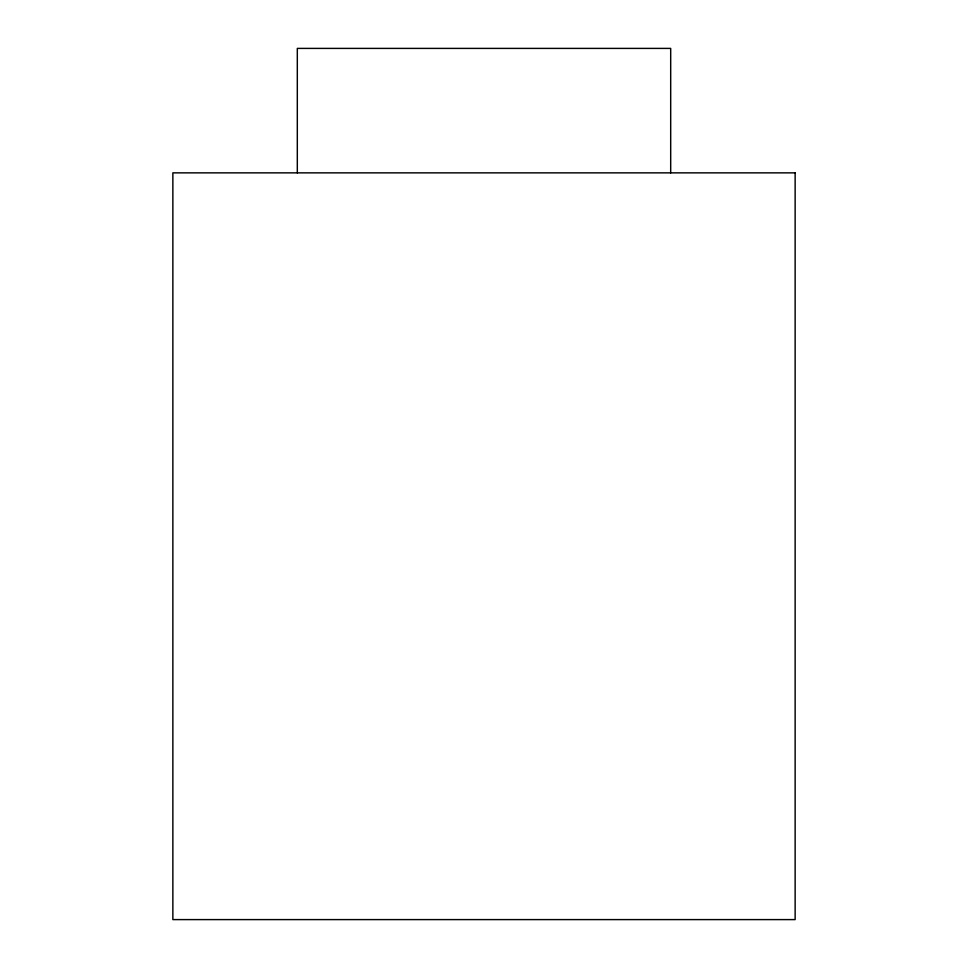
<?xml version="1.0" encoding="UTF-8"?>
<svg xmlns="http://www.w3.org/2000/svg" width="968" height="968" viewBox="0 0 968 968"><rect width="100%" height="100%" fill="white"/><g stroke="black" fill="none" stroke-linecap="round" stroke-linejoin="round"><path stroke-width="1.45" d="M670.691 172.861L670.691 48.4L297.309 48.4L297.309 172.861M795.139 172.861L172.861 172.861L172.861 919.6L795.139 919.6L795.139 172.861"/></g></svg>
